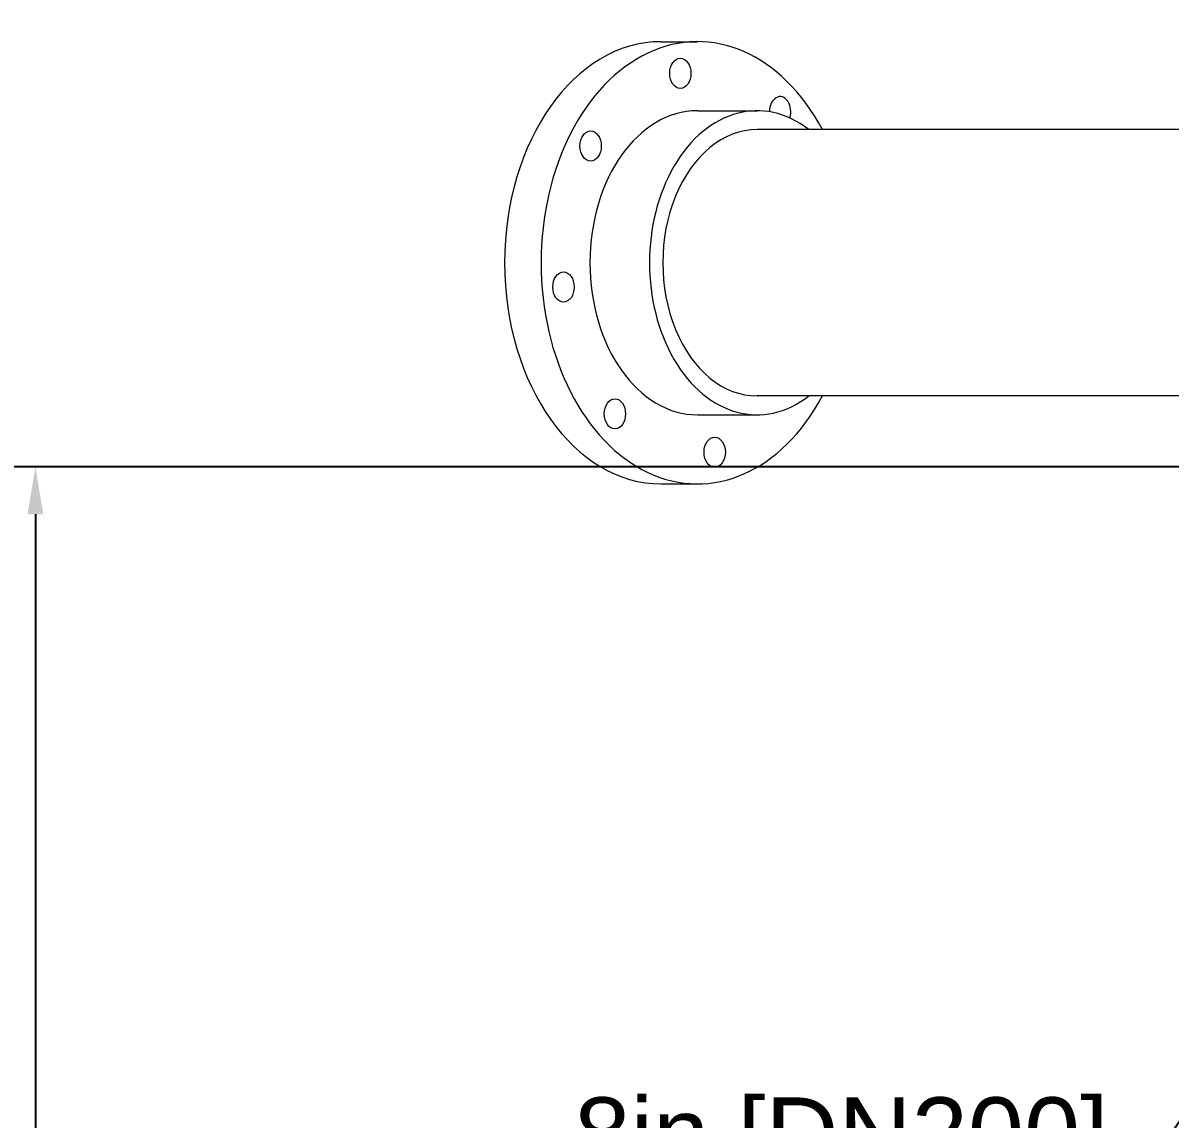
# Model space of a CAD drawing. Header units: inches. Extents: x 15 to 402, y 6 to 258.
# Drawn here: x 258.54 to 287.05, y 114.27 to 141.53 of the extents above; entities that cross this region are included whole.
import ezdxf

# ---------------------------------------------------------------- set-up
doc = ezdxf.new("R2010")
doc.units = ezdxf.units.IN
doc.header["$LTSCALE"] = 12
doc.header["$MEASUREMENT"] = 0
for name, color, linetype, lineweight in [('Dimension (ANSI)', 7, 'Continuous', 25), ('Symbol (ANSI)', 7, 'Continuous', 25), ('Visible (ANSI)', 7, 'Continuous', 50)]:
    doc.layers.add(name, color=color, linetype=linetype, lineweight=lineweight)
doc.styles.add('MEMCOR Medium', font='arial.ttf')
doc.dimstyles.new('Default (ANSI)', dxfattribs={"dimscale": 12, "dimtxt": 0.15, "dimasz": 0.098425, "dimexe": 0.125, "dimexo": 0.0625, "dimgap": 0.031496, "dimtad": 0, "dimtih": 1, "dimtoh": 1, "dimdec": 4, "dimrnd": 1e-08, "dimzin": 3, "dimdsep": 46, "dimlunit": 5, "dimtxsty": 'MEMCOR Medium', "dimcen": 0.09, "dimdle": 0.393701, "dimclrd": 256, "dimclre": 256, "dimclrt": 256, "dimadec": 0, "dimazin": 1, "dimtfac": 0.8, "dimtofl": 0, "dimtmove": 0, "dimatfit": 3, "dimfxl": 1, "dimfrac": 1, "dimtolj": 1, "dimtzin": 4, "dimlwd": -1, "dimlwe": -1, "dimarcsym": 0})
doc.dimstyles.new('Default (ANSI)$7', dxfattribs={"dimscale": 12, "dimtxt": 0.15, "dimasz": 0.098425, "dimexe": 0.125, "dimexo": 0.0625, "dimgap": 0.031496, "dimtad": 0, "dimtih": 1, "dimtoh": 1, "dimdec": 4, "dimrnd": 1e-08, "dimzin": 3, "dimdsep": 46, "dimlunit": 5, "dimtxsty": 'MEMCOR Medium', "dimcen": 0.09, "dimdle": 0.393701, "dimclrd": 256, "dimclre": 256, "dimclrt": 256, "dimadec": 0, "dimazin": 1, "dimtfac": 0.8, "dimtofl": 0, "dimtmove": 0, "dimatfit": 3, "dimfxl": 1, "dimfrac": 1, "dimtolj": 1, "dimtzin": 4, "dimlwd": -1, "dimlwe": -1, "dimarcsym": 0})

# ---------------------------------------------------------------- blocks, each defined once
blk = doc.blocks.new('*D27')
at = {"layer": 'Defpoints', "color": 0, "transparency": 16777216}
for p in [(306.861, 130.491), (258.848, 39.736), (286.657, 39.736)]:
    blk.add_point(p, dxfattribs=at)
at = {"layer": 'Dimension (ANSI)', "transparency": 16777216}
for p, q in [((306.111, 130.491), (257.348, 130.491)), ((258.848, 129.31), (258.848, 91.259)), ((258.848, 40.917), (258.848, 78.967)), ((285.907, 39.736), (257.348, 39.736))]:
    blk.add_line(p, q, dxfattribs=at)
for points in [[(258.651, 129.31), (259.045, 129.31), (258.848, 130.491)], [(258.651, 40.917), (259.045, 40.917), (258.848, 39.736)]]:
    blk.add_solid(points, dxfattribs=at)
at = {"layer": 'Dimension (ANSI)', "transparency": 16777216, "char_height": 1.8, "attachment_point": 5, "style": 'MEMCOR Medium'}
for s, insert in [('\\A1; \\fArial|b0|i0;90{\\H0.8x;\\S3#4;} in', (258.848, 86.962)), ('\\A1;[2305.2 mm]{\\P\\fArial|b0|i0;SHIPPING HEIGHT\\P\\fArial|b0|i0;REF.}', (258.848, 80.816))]:
    blk.add_mtext(s, dxfattribs=dict(at, insert=insert))

msp = doc.modelspace()

# ---------------------------------------------------------------- linework, layer by layer
at = {"layer": 'Visible (ANSI)', "linetype": 'Continuous', "lineweight": 18}
for p, q in [((274.4011, 141.06711), (275.30708, 141.06711)), ((275.30708, 139.34836), (276.78758, 139.34836)), ((293.93384, 138.87961), (276.78758, 138.87961)), ((293.93384, 132.25461), (276.78758, 132.25461)), ((275.30708, 131.78586), (276.78758, 131.78586)), ((274.4011, 130.06711), (275.30708, 130.06711))]:
    msp.add_line(p, q, dxfattribs=at)
for centre, major_axis, start_param, end_param in [((275.30708, 135.56711), (0, 5.5), 5.35873404, 10.34922923), ((274.4011, 135.56711), (0, 5.5), 0, 3.14159265), ((276.78758, 135.56711), (0, 3.78125), 5.7799628, 9.92800046), ((277.36103, 139.32545), (0, 0.375), 4.28120795, 7.86011713), ((275.30708, 135.56711), (0, 3.78125), 0, 3.14159265), ((276.78758, 135.56711), (0, -3.3125), 3.14159265, 6.28318531)]:
    msp.add_ellipse(centre, major_axis=major_axis, ratio=0.70710678, start_param=start_param, end_param=end_param, dxfattribs=at)
for centre, major_axis in [((274.88027, 140.27861), (0, 0.375)), ((272.64953, 138.47184), (0, 0.375)), ((271.97555, 134.96352), (0, -0.375)), ((273.25312, 131.80878), (0, -0.375)), ((275.73388, 130.85562), (0, -0.375))]:
    msp.add_ellipse(centre, major_axis=major_axis, ratio=0.70710678, dxfattribs=at)

# ---------------------------------------------------------------- texts
at = {"layer": 'Symbol (ANSI)', "insert": (285.52181, 114.8068), "char_height": 1.8000001, "width": 25.5731725, "attachment_point": 3, "line_spacing_factor": 0.944221, "style": 'MEMCOR Medium'}
msp.add_mtext('\\fArial|b0|i0;8in [DN200] \\P\\fArial|b0|i0;EFFLUENT CONN.\\P\\fArial|b0|i0;W/6in \\P\\fArial|b0|i0;REDUCING BUSHING', dxfattribs=at)

# ---------------------------------------------------------------- dimensions: what is measured, and where the dimension line sits
at = {"layer": 'Dimension (ANSI)'}
dim = msp.add_linear_dim(base=(258.84784, 39.73586), p1=(306.86121, 130.49086), p2=(286.65683, 39.73586), angle=90, text=' \\fArial|b0|i0;<> in\\X[2305.2 mm]{\\P\\fArial|b0|i0;SHIPPING HEIGHT\\P\\fArial|b0|i0;REF.}', dimstyle='Default (ANSI)', override={"dimgap": 0.031496, "dimdec": 4, "dimpost": '', "dimtol": 0, "dimlim": 0, "dimtp": 0, "dimtm": 0, "dimtdec": 2, "dimatfit": 1}, dxfattribs=at)
dim.commit()
dim.dimension.update_dxf_attribs({"geometry": '*D27', "text_midpoint": (258.84784, 85.11336), "dimtype": 160})

# ---------------------------------------------------------------- leaders
at = {"layer": 'Symbol (ANSI)', "annotation_type": 0, "has_hookline": 1, "hookline_direction": 1, "text_width": 25.21228}
msp.add_leader([(295.54409, 126.12711), (287.08086, 113.9068), (285.89976, 113.9068)], dimstyle='Default (ANSI)$7', override={"dimtad": 0}, dxfattribs=at)

doc.saveas('drawing.dxf')
